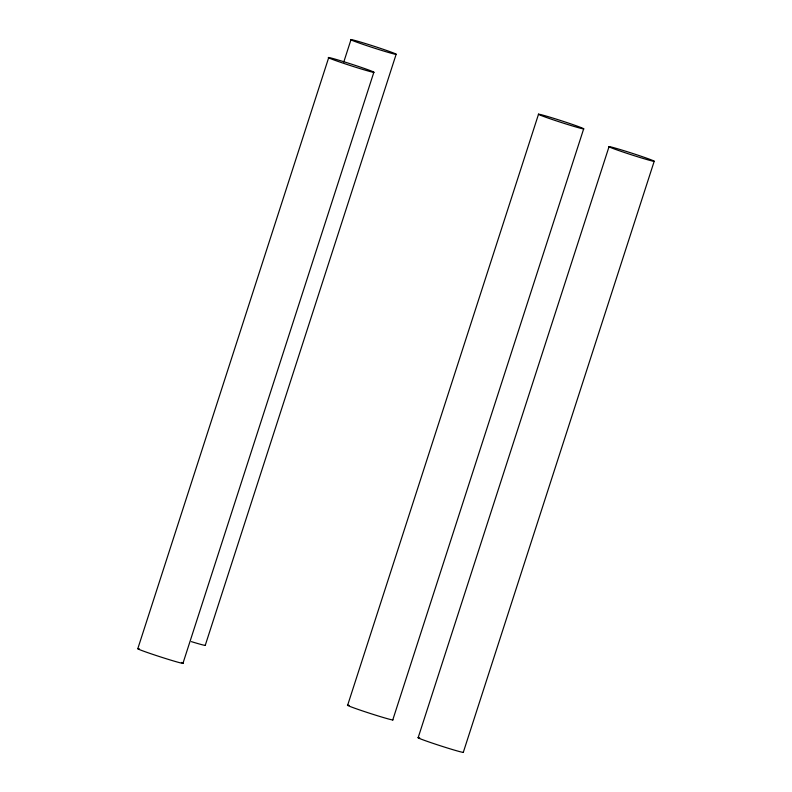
<?xml version="1.0" encoding="UTF-8"?>
<svg xmlns="http://www.w3.org/2000/svg" width="792" height="792" viewBox="0 0 792 792"><rect width="100%" height="100%" fill="white"/><g stroke="black" fill="none" stroke-linecap="round" stroke-linejoin="round"><path stroke-width="1.19" d="M137.828 648.608L328.72 57.578M343.787 61.974L351.014 39.6M182.932 663.389L373.824 72.359A23.909 0.832 17.9 0 0 342.589 61.35A23.909 0.832 17.9 0 0 337.412 61.192A23.909 0.832 17.9 0 0 373.824 72.359M205.227 645.411L396.119 54.381A23.909 0.832 17.9 0 0 364.884 43.372A23.909 0.832 17.9 0 0 359.707 43.213A23.909 0.832 17.9 0 0 396.119 54.381M347.658 705.177L538.55 114.147M392.763 719.958L583.654 128.928A23.909 0.832 17.9 0 0 552.41 117.929A23.909 0.832 17.9 0 0 547.242 117.761A23.909 0.832 17.9 0 0 583.654 128.928M418.176 737.619L609.068 146.589M463.28 752.4L654.172 161.37A23.909 0.832 17.9 0 0 622.928 150.371A23.909 0.832 17.9 0 0 617.76 150.203A23.909 0.832 17.9 0 0 654.172 161.37M181.408 662.439A23.909 0.832 17.9 0 1 160.36 656.865A23.909 0.832 17.9 0 1 139.372 648.886M463.28 752.172A23.909 0.832 17.9 0 1 437.738 744.916A23.909 0.832 17.9 0 1 419.71 737.897M205.227 645.183A23.909 0.832 17.9 0 1 191.357 641.629M392.763 719.73A23.909 0.832 17.9 0 1 367.221 712.473A23.909 0.832 17.9 0 1 349.193 705.454"/></g></svg>
